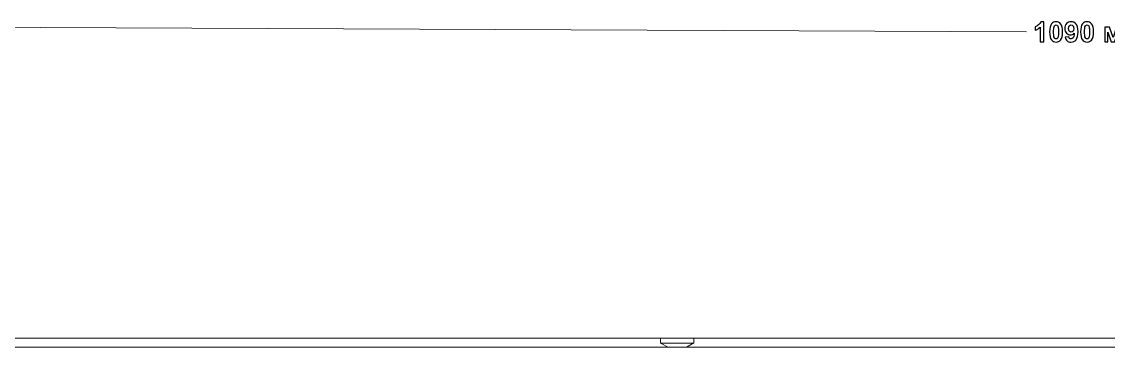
# Model space of a CAD drawing. Header units: centimetres. Extents: x -84 to 84, y -59 to 59.
# Drawn here: x -37.98 to -2.17, y 16.93 to 27.66 of the extents above; entities that cross this region are included whole.
import ezdxf

# ---------------------------------------------------------------- set-up
doc = ezdxf.new("R2010")
doc.units = ezdxf.units.CM
doc.header["$MEASUREMENT"] = 0
doc.layers.add('layer 1', color=7, linetype='Continuous')

msp = doc.modelspace()

# ---------------------------------------------------------------- linework, layer by layer
at = {"layer": 'layer 1', "color": 155}
for points, knots in [([(-4.29405, 27.00088), (-4.29405, 27.00088), (-4.41971, 27.00088), (-4.41971, 27.00088), (-4.41971, 27.00088), (-4.41971, 27.00088), (-4.41971, 27.47631), (-4.41971, 27.47631), (-4.41971, 27.47631), (-4.46557, 27.4332), (-4.51969, 27.40125), (-4.58206, 27.38061), (-4.58206, 27.38061), (-4.58206, 27.38061), (-4.58206, 27.49526), (-4.58206, 27.49526), (-4.58206, 27.49526), (-4.54919, 27.50596), (-4.51357, 27.52629), (-4.4752, 27.55641), (-4.4752, 27.55641), (-4.43668, 27.58637), (-4.41039, 27.62138), (-4.39602, 27.66128), (-4.39602, 27.66128), (-4.39602, 27.66128), (-4.29405, 27.66128), (-4.29405, 27.66128), (-4.29405, 27.66128), (-4.29405, 27.66128), (-4.29405, 27.00088), (-4.29405, 27.00088)], [0, 0, 0, 0, 0.11111111, 0.11111111, 0.11111111, 0.11111111, 0.22222222, 0.22222222, 0.22222222, 0.22222222, 0.33333333, 0.33333333, 0.33333333, 0.33333333, 0.44444444, 0.44444444, 0.44444444, 0.44444444, 0.55555556, 0.55555556, 0.55555556, 0.55555556, 0.66666667, 0.66666667, 0.66666667, 0.66666667, 0.77777778, 0.77777778, 0.77777778, 0.77777778, 1, 1, 1, 1]), ([(-3.89261, 27.66128), (-3.82902, 27.66128), (-3.77934, 27.6385), (-3.74341, 27.59295), (-3.74341, 27.59295), (-3.70076, 27.53914), (-3.67936, 27.44971), (-3.67936, 27.32496), (-3.67936, 27.32496), (-3.67936, 27.20038), (-3.70091, 27.11079), (-3.74387, 27.05637), (-3.74387, 27.05637), (-3.77949, 27.01143), (-3.82902, 26.98896), (-3.89261, 26.98896), (-3.89261, 26.98896), (-3.95651, 26.98896), (-4.00803, 27.01357), (-4.04716, 27.06279), (-4.04716, 27.06279), (-4.0863, 27.11202), (-4.10587, 27.19992), (-4.10587, 27.32619), (-4.10587, 27.32619), (-4.10587, 27.45016), (-4.08431, 27.53944), (-4.04136, 27.59386), (-4.04136, 27.59386), (-4.00574, 27.63881), (-3.95621, 27.66128), (-3.89261, 27.66128)], [0, 0, 0, 0, 0.11111111, 0.11111111, 0.11111111, 0.11111111, 0.22222222, 0.22222222, 0.22222222, 0.22222222, 0.33333333, 0.33333333, 0.33333333, 0.33333333, 0.44444444, 0.44444444, 0.44444444, 0.44444444, 0.55555556, 0.55555556, 0.55555556, 0.55555556, 0.66666667, 0.66666667, 0.66666667, 0.66666667, 0.77777778, 0.77777778, 0.77777778, 0.77777778, 1, 1, 1, 1]), ([(-3.59115, 27.15344), (-3.59115, 27.15344), (-3.46916, 27.1669), (-3.46916, 27.1669), (-3.46916, 27.1669), (-3.46626, 27.14198), (-3.45846, 27.12348), (-3.44608, 27.11156), (-3.44608, 27.11156), (-3.43369, 27.09948), (-3.41718, 27.09352), (-3.39685, 27.09352), (-3.39685, 27.09352), (-3.37102, 27.09352), (-3.34916, 27.1056), (-3.33112, 27.1296), (-3.33112, 27.1296), (-3.31308, 27.1536), (-3.30161, 27.20343), (-3.29657, 27.2788), (-3.29657, 27.2788), (-3.32821, 27.24211), (-3.36765, 27.22376), (-3.4152, 27.22376), (-3.4152, 27.22376), (-3.46671, 27.22376), (-3.51135, 27.24364), (-3.54881, 27.28354), (-3.54881, 27.28354), (-3.58626, 27.32344), (-3.60491, 27.37526), (-3.60491, 27.43916), (-3.60491, 27.43916), (-3.60491, 27.50581), (-3.58519, 27.55947), (-3.5456, 27.60013), (-3.5456, 27.60013), (-3.506, 27.64095), (-3.45555, 27.66128), (-3.39441, 27.66128), (-3.39441, 27.66128), (-3.32791, 27.66128), (-3.27318, 27.63544), (-3.23053, 27.58393), (-3.23053, 27.58393), (-3.18788, 27.53226), (-3.16648, 27.44741), (-3.16648, 27.32909), (-3.16648, 27.32909), (-3.16648, 27.20894), (-3.18864, 27.12211), (-3.23298, 27.06891), (-3.23298, 27.06891), (-3.27731, 27.01556), (-3.33509, 26.98896), (-3.40633, 26.98896), (-3.40633, 26.98896), (-3.45754, 26.98896), (-3.49882, 27.00271), (-3.53046, 27.03023), (-3.53046, 27.03023), (-3.56195, 27.05759), (-3.58228, 27.09872), (-3.59115, 27.15344)], [0, 0, 0, 0, 0.05882353, 0.05882353, 0.05882353, 0.05882353, 0.11764706, 0.11764706, 0.11764706, 0.11764706, 0.17647059, 0.17647059, 0.17647059, 0.17647059, 0.23529412, 0.23529412, 0.23529412, 0.23529412, 0.29411765, 0.29411765, 0.29411765, 0.29411765, 0.35294118, 0.35294118, 0.35294118, 0.35294118, 0.41176471, 0.41176471, 0.41176471, 0.41176471, 0.47058824, 0.47058824, 0.47058824, 0.47058824, 0.52941176, 0.52941176, 0.52941176, 0.52941176, 0.58823529, 0.58823529, 0.58823529, 0.58823529, 0.64705882, 0.64705882, 0.64705882, 0.64705882, 0.70588235, 0.70588235, 0.70588235, 0.70588235, 0.76470588, 0.76470588, 0.76470588, 0.76470588, 0.82352941, 0.82352941, 0.82352941, 0.82352941, 0.88235294, 0.88235294, 0.88235294, 0.88235294, 1, 1, 1, 1]), ([(-2.87235, 27.66128), (-2.80876, 27.66128), (-2.75908, 27.6385), (-2.72315, 27.59295), (-2.72315, 27.59295), (-2.6805, 27.53914), (-2.6591, 27.44971), (-2.6591, 27.32496), (-2.6591, 27.32496), (-2.6591, 27.20038), (-2.68065, 27.11079), (-2.72361, 27.05637), (-2.72361, 27.05637), (-2.75923, 27.01143), (-2.80876, 26.98896), (-2.87235, 26.98896), (-2.87235, 26.98896), (-2.93625, 26.98896), (-2.98777, 27.01357), (-3.0269, 27.06279), (-3.0269, 27.06279), (-3.06604, 27.11202), (-3.08561, 27.19992), (-3.08561, 27.32619), (-3.08561, 27.32619), (-3.08561, 27.45016), (-3.06405, 27.53944), (-3.0211, 27.59386), (-3.0211, 27.59386), (-2.98548, 27.63881), (-2.93595, 27.66128), (-2.87235, 27.66128)], [0, 0, 0, 0, 0.11111111, 0.11111111, 0.11111111, 0.11111111, 0.22222222, 0.22222222, 0.22222222, 0.22222222, 0.33333333, 0.33333333, 0.33333333, 0.33333333, 0.44444444, 0.44444444, 0.44444444, 0.44444444, 0.55555556, 0.55555556, 0.55555556, 0.55555556, 0.66666667, 0.66666667, 0.66666667, 0.66666667, 0.77777778, 0.77777778, 0.77777778, 0.77777778, 1, 1, 1, 1]), ([(-3.89261, 27.55672), (-3.90759, 27.55672), (-3.92105, 27.55182), (-3.93267, 27.54204), (-3.93267, 27.54204), (-3.94444, 27.53241), (-3.95361, 27.51498), (-3.96003, 27.48976), (-3.96003, 27.48976), (-3.96859, 27.4572), (-3.97287, 27.40216), (-3.97287, 27.32496), (-3.97287, 27.32496), (-3.97287, 27.24761), (-3.96905, 27.19457), (-3.9614, 27.16567), (-3.9614, 27.16567), (-3.95376, 27.13678), (-3.94413, 27.11752), (-3.93251, 27.10789), (-3.93251, 27.10789), (-3.92089, 27.09826), (-3.90759, 27.09352), (-3.89261, 27.09352), (-3.89261, 27.09352), (-3.87763, 27.09352), (-3.86418, 27.09841), (-3.85241, 27.10819), (-3.85241, 27.10819), (-3.84079, 27.11783), (-3.83162, 27.13525), (-3.8252, 27.16048), (-3.8252, 27.16048), (-3.81664, 27.19273), (-3.81236, 27.24761), (-3.81236, 27.32496), (-3.81236, 27.32496), (-3.81236, 27.40216), (-3.81618, 27.45521), (-3.82382, 27.4841), (-3.82382, 27.4841), (-3.83147, 27.51299), (-3.8411, 27.53241), (-3.85271, 27.54204), (-3.85271, 27.54204), (-3.86433, 27.55182), (-3.87763, 27.55672), (-3.89261, 27.55672)], [0, 0, 0, 0, 0.07692308, 0.07692308, 0.07692308, 0.07692308, 0.15384615, 0.15384615, 0.15384615, 0.15384615, 0.23076923, 0.23076923, 0.23076923, 0.23076923, 0.30769231, 0.30769231, 0.30769231, 0.30769231, 0.38461538, 0.38461538, 0.38461538, 0.38461538, 0.46153846, 0.46153846, 0.46153846, 0.46153846, 0.53846154, 0.53846154, 0.53846154, 0.53846154, 0.61538462, 0.61538462, 0.61538462, 0.61538462, 0.69230769, 0.69230769, 0.69230769, 0.69230769, 0.76923077, 0.76923077, 0.76923077, 0.76923077, 0.84615385, 0.84615385, 0.84615385, 0.84615385, 1, 1, 1, 1]), ([(-3.30773, 27.42892), (-3.30773, 27.46943), (-3.31705, 27.50092), (-3.3357, 27.52324), (-3.3357, 27.52324), (-3.3542, 27.54556), (-3.37576, 27.55672), (-3.40022, 27.55672), (-3.40022, 27.55672), (-3.42345, 27.55672), (-3.44271, 27.54754), (-3.458, 27.5292), (-3.458, 27.5292), (-3.47344, 27.51085), (-3.48108, 27.48089), (-3.48108, 27.43931), (-3.48108, 27.43931), (-3.48108, 27.39697), (-3.47268, 27.36593), (-3.45601, 27.34606), (-3.45601, 27.34606), (-3.43935, 27.32634), (-3.41856, 27.3164), (-3.39349, 27.3164), (-3.39349, 27.3164), (-3.36934, 27.3164), (-3.349, 27.32588), (-3.33249, 27.34499), (-3.33249, 27.34499), (-3.31598, 27.3641), (-3.30773, 27.39207), (-3.30773, 27.42892)], [0, 0, 0, 0, 0.11111111, 0.11111111, 0.11111111, 0.11111111, 0.22222222, 0.22222222, 0.22222222, 0.22222222, 0.33333333, 0.33333333, 0.33333333, 0.33333333, 0.44444444, 0.44444444, 0.44444444, 0.44444444, 0.55555556, 0.55555556, 0.55555556, 0.55555556, 0.66666667, 0.66666667, 0.66666667, 0.66666667, 0.77777778, 0.77777778, 0.77777778, 0.77777778, 1, 1, 1, 1]), ([(-2.87235, 27.55672), (-2.88733, 27.55672), (-2.90079, 27.55182), (-2.91241, 27.54204), (-2.91241, 27.54204), (-2.92418, 27.53241), (-2.93335, 27.51498), (-2.93977, 27.48976), (-2.93977, 27.48976), (-2.94833, 27.4572), (-2.95261, 27.40216), (-2.95261, 27.32496), (-2.95261, 27.32496), (-2.95261, 27.24761), (-2.94879, 27.19457), (-2.94114, 27.16567), (-2.94114, 27.16567), (-2.9335, 27.13678), (-2.92387, 27.11752), (-2.91225, 27.10789), (-2.91225, 27.10789), (-2.90063, 27.09826), (-2.88733, 27.09352), (-2.87235, 27.09352), (-2.87235, 27.09352), (-2.85737, 27.09352), (-2.84392, 27.09841), (-2.83215, 27.10819), (-2.83215, 27.10819), (-2.82053, 27.11783), (-2.81136, 27.13525), (-2.80494, 27.16048), (-2.80494, 27.16048), (-2.79638, 27.19273), (-2.7921, 27.24761), (-2.7921, 27.32496), (-2.7921, 27.32496), (-2.7921, 27.40216), (-2.79592, 27.45521), (-2.80356, 27.4841), (-2.80356, 27.4841), (-2.81121, 27.51299), (-2.82084, 27.53241), (-2.83245, 27.54204), (-2.83245, 27.54204), (-2.84407, 27.55182), (-2.85737, 27.55672), (-2.87235, 27.55672)], [0, 0, 0, 0, 0.07692308, 0.07692308, 0.07692308, 0.07692308, 0.15384615, 0.15384615, 0.15384615, 0.15384615, 0.23076923, 0.23076923, 0.23076923, 0.23076923, 0.30769231, 0.30769231, 0.30769231, 0.30769231, 0.38461538, 0.38461538, 0.38461538, 0.38461538, 0.46153846, 0.46153846, 0.46153846, 0.46153846, 0.53846154, 0.53846154, 0.53846154, 0.53846154, 0.61538462, 0.61538462, 0.61538462, 0.61538462, 0.69230769, 0.69230769, 0.69230769, 0.69230769, 0.76923077, 0.76923077, 0.76923077, 0.76923077, 0.84615385, 0.84615385, 0.84615385, 0.84615385, 1, 1, 1, 1]), ([(-2.28946, 27.47692), (-2.28946, 27.47692), (-2.13262, 27.47692), (-2.13262, 27.47692), (-2.13262, 27.47692), (-2.13262, 27.47692), (-2.01567, 27.14519), (-2.01567, 27.14519), (-2.01567, 27.14519), (-2.01567, 27.14519), (-1.89674, 27.47692), (-1.89674, 27.47692), (-1.89674, 27.47692), (-1.89674, 27.47692), (-1.74096, 27.47692), (-1.74096, 27.47692), (-1.74096, 27.47692), (-1.74096, 27.47692), (-1.74096, 27.00088), (-1.74096, 27.00088), (-1.74096, 27.00088), (-1.74096, 27.00088), (-1.84828, 27.00088), (-1.84828, 27.00088), (-1.84828, 27.00088), (-1.84828, 27.00088), (-1.84828, 27.31426), (-1.84828, 27.31426), (-1.84828, 27.31426), (-1.84828, 27.31426), (-1.96354, 27.00088), (-1.96354, 27.00088), (-1.96354, 27.00088), (-1.96354, 27.00088), (-2.07162, 27.00088), (-2.07162, 27.00088), (-2.07162, 27.00088), (-2.07162, 27.00088), (-2.18215, 27.31426), (-2.18215, 27.31426), (-2.18215, 27.31426), (-2.18215, 27.31426), (-2.18215, 27.00088), (-2.18215, 27.00088), (-2.18215, 27.00088), (-2.18215, 27.00088), (-2.28946, 27.00088), (-2.28946, 27.00088), (-2.28946, 27.00088), (-2.28946, 27.00088), (-2.28946, 27.47692), (-2.28946, 27.47692)], [0, 0, 0, 0, 0.07142857, 0.07142857, 0.07142857, 0.07142857, 0.14285714, 0.14285714, 0.14285714, 0.14285714, 0.21428571, 0.21428571, 0.21428571, 0.21428571, 0.28571429, 0.28571429, 0.28571429, 0.28571429, 0.35714286, 0.35714286, 0.35714286, 0.35714286, 0.42857143, 0.42857143, 0.42857143, 0.42857143, 0.5, 0.5, 0.5, 0.5, 0.57142857, 0.57142857, 0.57142857, 0.57142857, 0.64285714, 0.64285714, 0.64285714, 0.64285714, 0.71428571, 0.71428571, 0.71428571, 0.71428571, 0.78571429, 0.78571429, 0.78571429, 0.78571429, 0.85714286, 0.85714286, 0.85714286, 0.85714286, 1, 1, 1, 1])]:
    msp.add_open_spline(points, degree=3, knots=knots, dxfattribs=at)
at = {"layer": 'layer 1', "color": 155, "lineweight": 9}
msp.add_open_spline([(-57.39291, 27.55583), (-57.39291, 27.55583), (-4.86185, 27.33197), (-4.86185, 27.33197)], degree=3, dxfattribs=at)
at = {"layer": 'layer 1', "color": 254, "lineweight": 20}
msp.add_open_spline([(-57.22765, 17.22703), (-57.22765, 17.22703), (51.47238, 17.22703), (51.47238, 17.22703), (51.47238, 17.22703), (51.55488, 17.22703), (51.62236, 17.15954), (51.62236, 17.07704), (51.62236, 17.07704), (51.62236, 17.07704), (51.62236, 17.07702), (51.62236, 17.07702), (51.62236, 17.07702), (51.62236, 16.99452), (51.55488, 16.92703), (51.47238, 16.92703), (51.47238, 16.92703), (51.47238, 16.92703), (-57.22765, 16.92703), (-57.22765, 16.92703), (-57.22765, 16.92703), (-57.31015, 16.92703), (-57.37763, 16.99452), (-57.37763, 17.07702), (-57.37763, 17.07702), (-57.37763, 17.07702), (-57.37763, 17.07704), (-57.37763, 17.07704), (-57.37763, 17.07704), (-57.37763, 17.15954), (-57.31015, 17.22703), (-57.22765, 17.22703)], degree=3, knots=[0, 0, 0, 0, 0.11111111, 0.11111111, 0.11111111, 0.11111111, 0.22222222, 0.22222222, 0.22222222, 0.22222222, 0.33333333, 0.33333333, 0.33333333, 0.33333333, 0.44444444, 0.44444444, 0.44444444, 0.44444444, 0.55555556, 0.55555556, 0.55555556, 0.55555556, 0.66666667, 0.66666667, 0.66666667, 0.66666667, 0.77777778, 0.77777778, 0.77777778, 0.77777778, 1, 1, 1, 1], dxfattribs=at)
at = {"layer": 'layer 1', "color": 253, "lineweight": 20}
msp.add_open_spline([(-16.9277, 17.22703), (-16.9277, 17.22703), (-15.8277, 17.22703), (-15.8277, 17.22703), (-15.8277, 17.22703), (-15.8277, 17.22703), (-15.8277, 17.06703), (-15.8277, 17.06703), (-15.8277, 17.06703), (-15.8277, 17.06703), (-16.9277, 17.06703), (-16.9277, 17.06703), (-16.9277, 17.06703), (-16.9277, 17.06703), (-16.9277, 17.22703), (-16.9277, 17.22703)], degree=3, knots=[0, 0, 0, 0, 0.2, 0.2, 0.2, 0.2, 0.4, 0.4, 0.4, 0.4, 0.6, 0.6, 0.6, 0.6, 1, 1, 1, 1], dxfattribs=at)
at = {"layer": 'layer 1', "color": 250, "lineweight": 20}
for points in [[(-16.67771, 16.9261), (-16.67771, 16.9261), (-16.9277, 17.06694), (-16.9277, 17.06694)], [(-16.0777, 16.9261), (-16.0777, 16.9261), (-15.8277, 17.06827), (-15.8277, 17.06827)]]:
    msp.add_open_spline(points, degree=3, dxfattribs=at)

doc.saveas('drawing.dxf')
